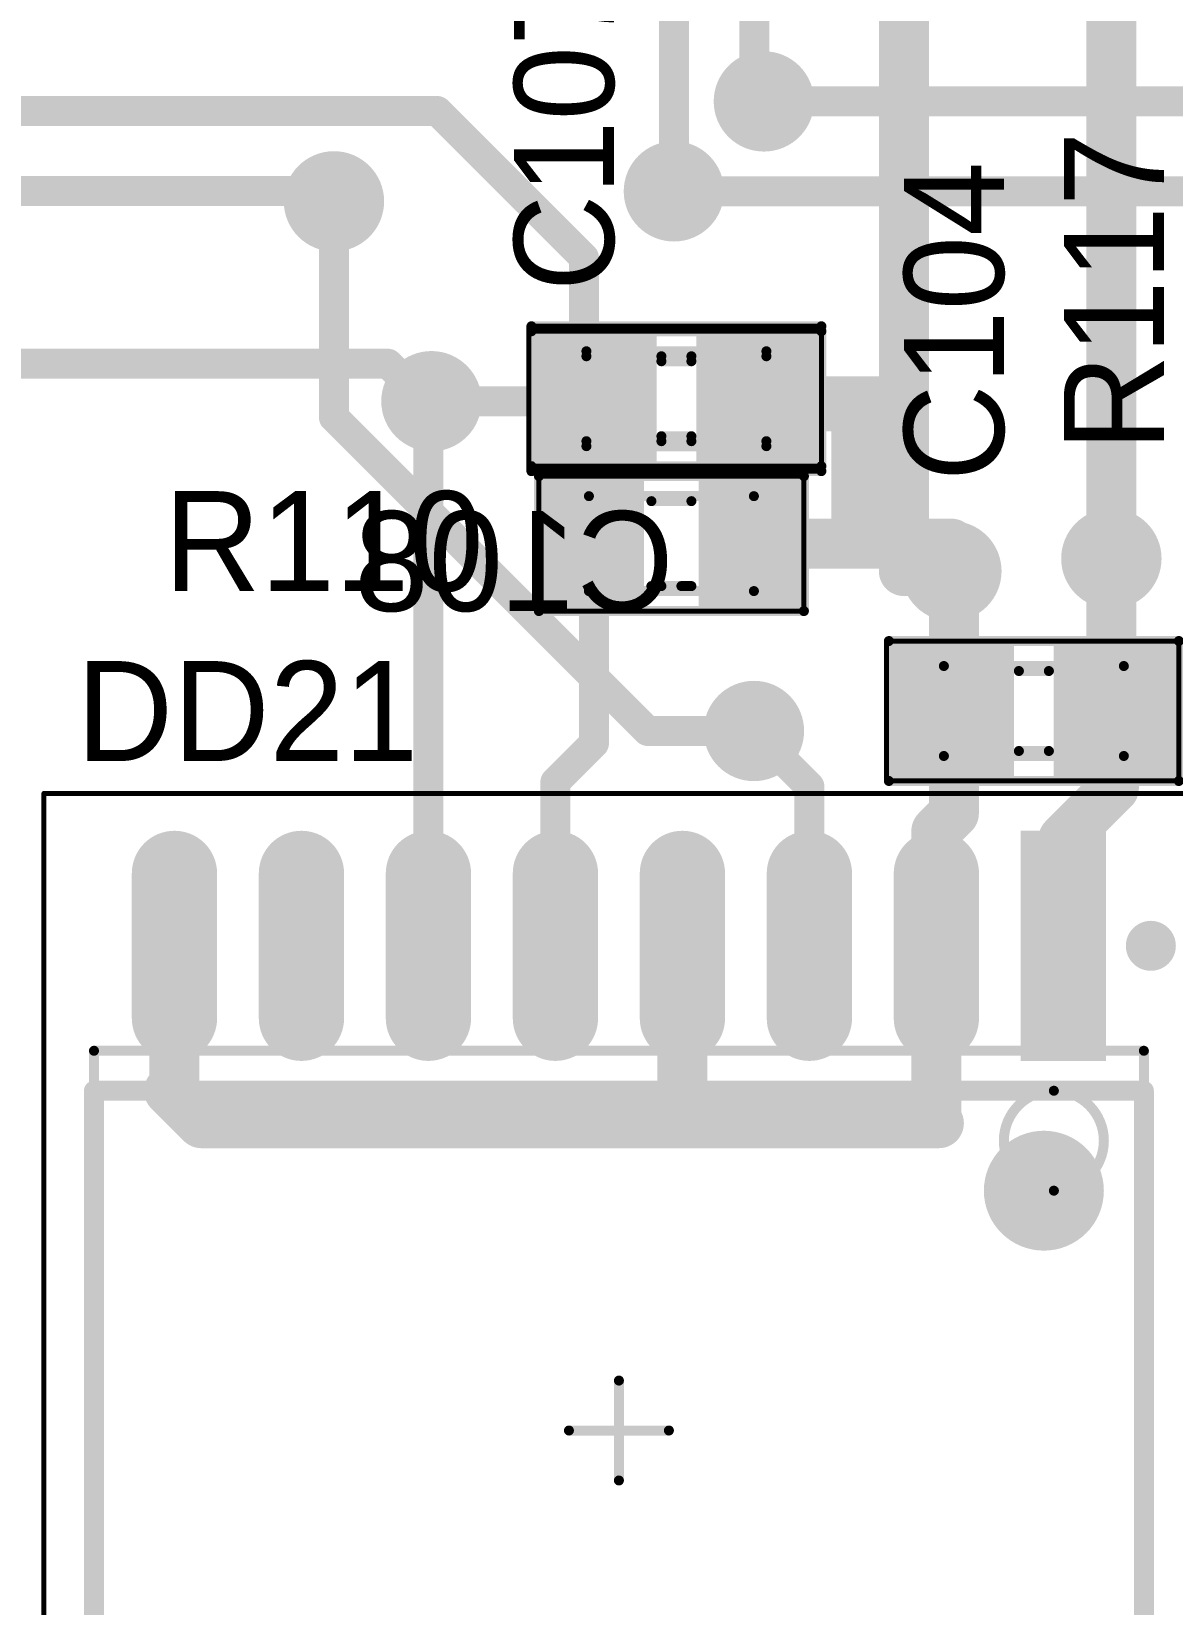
# Model space of a CAD drawing. Header units: millimetres. Extents: x 29 to 180, y 30 to 200.
# Drawn here: x 134.48 to 145.89, y 61.26 to 77 of the extents above; entities that cross this region are included whole.
import ezdxf

# ---------------------------------------------------------------- set-up
doc = ezdxf.new("R2010")
doc.units = ezdxf.units.MM
for name, color, linetype in [('BottomLayer', 5, 'Continuous'), ('BottomOverlay', 54, 'Continuous'), ('BottomPaste', 16, 'Continuous'), ('BottomSolder', 6, 'Continuous'), ('Mechanical13', 56, 'Continuous'), ('Mechanical15', 56, 'Continuous'), ('MultiLayer', 9, 'Continuous'), ('TopLayer', 1, 'Continuous'), ('TopOverlay', 2, 'Continuous'), ('TopPaste', 8, 'Continuous'), ('TopSolder', 216, 'Continuous'), ('ViaHoleLayer', 16, 'Continuous')]:
    doc.layers.add(name, color=color, linetype=linetype)

# ---------------------------------------------------------------- blocks, each defined once
blk = doc.blocks.new('SMD_R_0603_135')
at = {"layer": 'Mechanical13', "const_width": 0.1}
for points in [[(0.825, 0.475), (-0.825, 0.475)], [(-0.825, 0.475), (-0.825, -0.475)], [(0.825, 0.475), (0.825, -0.475)], [(0.825, -0.475), (-0.825, -0.475)]]:
    blk.add_lwpolyline(points, dxfattribs=at)
at = {"layer": 'Mechanical13', "const_width": 0.05}
for points in [[(-0.85, 0.475, 1), (-0.8, 0.475, 1)], [(-0.85, 0.475, 1), (-0.8, 0.475, 1)], [(0.8, 0.475, 1), (0.85, 0.475, 1)], [(0.8, 0.475, 1), (0.85, 0.475, 1)], [(-0.85, -0.475, 1), (-0.8, -0.475, 1)], [(-0.85, -0.475, 1), (-0.8, -0.475, 1)], [(0.8, -0.475, 1), (0.85, -0.475, 1)], [(0.8, -0.475, 1), (0.85, -0.475, 1)]]:
    blk.add_lwpolyline(points, format="xyb", close=True, dxfattribs=at)
at = {"layer": 'Mechanical15', "const_width": 0.05}
for points in [[(1.325, 0.675), (-1.325, 0.675)], [(-1.325, 0.675), (-1.325, -0.675)], [(1.325, 0.675), (1.325, -0.675)], [(1.325, -0.675), (-1.325, -0.675)]]:
    blk.add_lwpolyline(points, dxfattribs=at)
at = {"layer": 'Mechanical15', "const_width": 0.025}
for points in [[(-1.338, 0.675, 1), (-1.313, 0.675, 1)], [(-1.338, 0.675, 1), (-1.313, 0.675, 1)], [(1.313, 0.675, 1), (1.338, 0.675, 1)], [(1.313, 0.675, 1), (1.338, 0.675, 1)], [(-1.338, -0.675, 1), (-1.313, -0.675, 1)], [(-1.338, -0.675, 1), (-1.313, -0.675, 1)], [(1.313, -0.675, 1), (1.338, -0.675, 1)], [(1.313, -0.675, 1), (1.338, -0.675, 1)]]:
    blk.add_lwpolyline(points, format="xyb", close=True, dxfattribs=at)
at = {"layer": 'TopLayer'}
for points in [[(-0.375, -0.525), (-0.375, 0.525), (-1.175, -0.525), (-1.175, 0.525)], [(1.175, -0.525), (1.175, 0.525), (0.375, -0.525), (0.375, 0.525)]]:
    blk.add_solid(points, dxfattribs=at)
at = {"layer": 'TopOverlay', "const_width": 0.1}
for points in [[(-1.325, 0.675), (-1.325, -0.675)], [(1.325, 0.675), (-1.325, 0.675)], [(1.325, 0.675), (1.325, -0.675)], [(-0.1, 0.425), (-0.2, 0.425)], [(0.1, 0.425), (-0.1, 0.425)], [(0.2, 0.425), (0.1, 0.425)], [(0.2, -0.425), (-0.2, -0.425)], [(1.325, -0.675), (-1.325, -0.675)]]:
    blk.add_lwpolyline(points, dxfattribs=at)
at = {"layer": 'TopOverlay', "const_width": 0.05}
for points in [[(-1.35, 0.675, 1), (-1.3, 0.675, 1)], [(-1.35, 0.675, 1), (-1.3, 0.675, 1)], [(1.3, 0.675, 1), (1.35, 0.675, 1)], [(1.3, 0.675, 1), (1.35, 0.675, 1)], [(-0.225, 0.425, 1), (-0.175, 0.425, 1)], [(-0.125, 0.425, 1), (-0.075, 0.425, 1)], [(-0.125, 0.425, 1), (-0.075, 0.425, 1)], [(0.075, 0.425, 1), (0.125, 0.425, 1)], [(0.075, 0.425, 1), (0.125, 0.425, 1)], [(0.175, 0.425, 1), (0.225, 0.425, 1)], [(-0.225, -0.425, 1), (-0.175, -0.425, 1)], [(0.175, -0.425, 1), (0.225, -0.425, 1)], [(-1.35, -0.675, 1), (-1.3, -0.675, 1)], [(-1.35, -0.675, 1), (-1.3, -0.675, 1)], [(1.3, -0.675, 1), (1.35, -0.675, 1)], [(1.3, -0.675, 1), (1.35, -0.675, 1)]]:
    blk.add_lwpolyline(points, format="xyb", close=True, dxfattribs=at)
at = {"layer": 'TopPaste'}
for points in [[(-0.375, -0.525), (-0.375, 0.525), (-1.175, -0.525), (-1.175, 0.525)], [(1.175, -0.525), (1.175, 0.525), (0.375, -0.525), (0.375, 0.525)]]:
    blk.add_solid(points, dxfattribs=at)
at = {"layer": 'TopSolder'}
for points in [[(-0.273, -0.627), (-0.273, 0.627), (-1.277, -0.627), (-1.277, 0.627)], [(1.277, -0.627), (1.277, 0.627), (0.273, -0.627), (0.273, 0.627)]]:
    blk.add_solid(points, dxfattribs=at)
blk = doc.blocks.new('SMD_C_0603_137')
at = {"layer": 'Mechanical13', "const_width": 0.1}
for points in [[(-0.9, 0.45), (0.9, 0.45)], [(-0.9, -0.45), (-0.9, 0.45)], [(0.9, -0.45), (0.9, 0.45)], [(-0.9, -0.45), (0.9, -0.45)]]:
    blk.add_lwpolyline(points, dxfattribs=at)
at = {"layer": 'Mechanical13', "const_width": 0.05}
for points in [[(-0.925, 0.45, 1), (-0.875, 0.45, 1)], [(-0.925, 0.45, 1), (-0.875, 0.45, 1)], [(0.875, 0.45, 1), (0.925, 0.45, 1)], [(0.875, 0.45, 1), (0.925, 0.45, 1)], [(-0.925, -0.45, 1), (-0.875, -0.45, 1)], [(-0.925, -0.45, 1), (-0.875, -0.45, 1)], [(0.875, -0.45, 1), (0.925, -0.45, 1)], [(0.875, -0.45, 1), (0.925, -0.45, 1)]]:
    blk.add_lwpolyline(points, format="xyb", close=True, dxfattribs=at)
at = {"layer": 'Mechanical15', "const_width": 0.05}
for points in [[(-1.475, 0.7), (1.45, 0.7)], [(-1.475, -0.7), (-1.475, 0.7)], [(1.45, -0.7), (1.45, 0.7)], [(-1.475, -0.7), (1.45, -0.7)]]:
    blk.add_lwpolyline(points, dxfattribs=at)
at = {"layer": 'Mechanical15', "const_width": 0.025}
for points in [[(-1.488, 0.7, 1), (-1.463, 0.7, 1)], [(-1.488, 0.7, 1), (-1.463, 0.7, 1)], [(1.438, 0.7, 1), (1.462, 0.7, 1)], [(1.438, 0.7, 1), (1.462, 0.7, 1)], [(-1.488, -0.7, 1), (-1.463, -0.7, 1)], [(-1.488, -0.7, 1), (-1.463, -0.7, 1)], [(1.438, -0.7, 1), (1.462, -0.7, 1)], [(1.438, -0.7, 1), (1.462, -0.7, 1)]]:
    blk.add_lwpolyline(points, format="xyb", close=True, dxfattribs=at)
at = {"layer": 'TopLayer'}
for points in [[(-0.3, -0.55), (-0.3, 0.55), (-1.3, -0.55), (-1.3, 0.55)], [(1.3, -0.55), (1.3, 0.55), (0.3, -0.55), (0.3, 0.55)]]:
    blk.add_solid(points, dxfattribs=at)
at = {"layer": 'TopOverlay', "const_width": 0.1}
for points in [[(-1.45, 0.7), (1.45, 0.7)], [(-1.45, -0.7), (-1.45, 0.7)], [(1.45, -0.7), (1.45, 0.7)], [(-0.15, 0.4), (0.15, 0.4)], [(-0.15, -0.4), (0.15, -0.4)], [(-1.45, -0.7), (1.45, -0.7)]]:
    blk.add_lwpolyline(points, dxfattribs=at)
at = {"layer": 'TopOverlay', "const_width": 0.05}
for points in [[(-1.475, 0.7, 1), (-1.425, 0.7, 1)], [(-1.475, 0.7, 1), (-1.425, 0.7, 1)], [(1.425, 0.7, 1), (1.475, 0.7, 1)], [(1.425, 0.7, 1), (1.475, 0.7, 1)], [(-0.175, 0.4, 1), (-0.125, 0.4, 1)], [(0.125, 0.4, 1), (0.175, 0.4, 1)], [(-0.175, -0.4, 1), (-0.125, -0.4, 1)], [(0.125, -0.4, 1), (0.175, -0.4, 1)], [(-1.475, -0.7, 1), (-1.425, -0.7, 1)], [(-1.475, -0.7, 1), (-1.425, -0.7, 1)], [(1.425, -0.7, 1), (1.475, -0.7, 1)], [(1.425, -0.7, 1), (1.475, -0.7, 1)]]:
    blk.add_lwpolyline(points, format="xyb", close=True, dxfattribs=at)
at = {"layer": 'TopPaste'}
for points in [[(-0.3, -0.55), (-0.3, 0.55), (-1.3, -0.55), (-1.3, 0.55)], [(1.3, -0.55), (1.3, 0.55), (0.3, -0.55), (0.3, 0.55)]]:
    blk.add_solid(points, dxfattribs=at)
at = {"layer": 'TopSolder'}
for points in [[(-0.198, -0.652), (-0.198, 0.652), (-1.402, -0.652), (-1.402, 0.652)], [(1.402, -0.652), (1.402, 0.652), (0.198, -0.652), (0.198, 0.652)]]:
    blk.add_solid(points, dxfattribs=at)
blk = doc.blocks.new('SOIC127P1030X265_16M_145')
at = {"layer": 'Mechanical13', "const_width": 0.1}
for points in [[(3.8, 5.25), (-3.8, 5.25)], [(-3.8, -5.25), (-3.8, 5.25)], [(3.8, -5.25), (3.8, 5.25)], [(3.8, -5.25), (-3.8, -5.25)]]:
    blk.add_lwpolyline(points, dxfattribs=at)
at = {"layer": 'Mechanical13'}
for points, const_width in [([(-3.825, 5.25, 1), (-3.775, 5.25, 1)], 0.05), ([(-3.825, 5.25, 1), (-3.775, 5.25, 1)], 0.05), ([(3.775, 5.25, 1), (3.825, 5.25, 1)], 0.05), ([(3.775, 5.25, 1), (3.825, 5.25, 1)], 0.05), ([(-2.4, 4.35, 1), (-3.4, 4.35, 1)], 0.1), ([(-3.425, 4.35, 1), (-3.375, 4.35, 1)], 0.05), ([(-2.425, 4.35, 1), (-2.375, 4.35, 1)], 0.05), ([(-3.825, -5.25, 1), (-3.775, -5.25, 1)], 0.05), ([(-3.825, -5.25, 1), (-3.775, -5.25, 1)], 0.05), ([(3.775, -5.25, 1), (3.825, -5.25, 1)], 0.05), ([(3.775, -5.25, 1), (3.825, -5.25, 1)], 0.05)]:
    blk.add_lwpolyline(points, format="xyb", close=True, dxfattribs=dict(at, const_width=const_width))
at = {"layer": 'Mechanical15'}
for points, const_width in [([(6.375, 5.75), (-6.375, 5.75)], 0.05), ([(-6.375, -5.75), (-6.375, 5.75)], 0.05), ([(6.375, -5.75), (6.375, 5.75)], 0.05), ([(0, -0.5), (0, 0.5)], 0.1), ([(0.5, 0), (-0.5, 0)], 0.1), ([(6.375, -5.75), (-6.375, -5.75)], 0.05)]:
    blk.add_lwpolyline(points, dxfattribs=dict(at, const_width=const_width))
for points, const_width in [([(-6.388, 5.75, 1), (-6.363, 5.75, 1)], 0.025), ([(-6.388, 5.75, 1), (-6.363, 5.75, 1)], 0.025), ([(6.362, 5.75, 1), (6.387, 5.75, 1)], 0.025), ([(6.362, 5.75, 1), (6.387, 5.75, 1)], 0.025), ([(-0.025, 0.5, 1), (0.025, 0.5, 1)], 0.05), ([(-0.525, 0, 1), (-0.475, 0, 1)], 0.05), ([(0.475, 0, 1), (0.525, 0, 1)], 0.05), ([(-0.025, -0.5, 1), (0.025, -0.5, 1)], 0.05), ([(-6.388, -5.75, 1), (-6.363, -5.75, 1)], 0.025), ([(-6.388, -5.75, 1), (-6.363, -5.75, 1)], 0.025), ([(6.362, -5.75, 1), (6.387, -5.75, 1)], 0.025), ([(6.362, -5.75, 1), (6.387, -5.75, 1)], 0.025)]:
    blk.add_lwpolyline(points, format="xyb", close=True, dxfattribs=dict(at, const_width=const_width))
at = {"layer": 'TopLayer', "const_width": 0.65}
for points in [[(4.125, 4.445), (5.575, 4.445)], [(-5.575, 3.175), (-4.125, 3.175)], [(4.125, 3.175), (5.575, 3.175)], [(-5.575, 1.905), (-4.125, 1.905)], [(4.125, 1.905), (5.575, 1.905)], [(-5.575, 0.635), (-4.125, 0.635)], [(4.125, 0.635), (5.575, 0.635)], [(-5.575, -0.635), (-4.125, -0.635)], [(4.125, -0.635), (5.575, -0.635)], [(-5.575, -1.905), (-4.125, -1.905)], [(4.125, -1.905), (5.575, -1.905)], [(-5.575, -3.175), (-4.125, -3.175)], [(4.125, -3.175), (5.575, -3.175)], [(-5.575, -4.445), (-4.125, -4.445)], [(4.125, -4.445), (5.575, -4.445)]]:
    blk.add_lwpolyline(points, dxfattribs=at)
at = {"layer": 'TopLayer', "const_width": 0.325}
for points in [[(3.963, 4.445, 1), (4.287, 4.445, 1)], [(5.413, 4.445, 1), (5.737, 4.445, 1)], [(-5.737, 3.175, 1), (-5.413, 3.175, 1)], [(-4.287, 3.175, 1), (-3.963, 3.175, 1)], [(3.963, 3.175, 1), (4.287, 3.175, 1)], [(5.413, 3.175, 1), (5.737, 3.175, 1)], [(-5.737, 1.905, 1), (-5.413, 1.905, 1)], [(-4.287, 1.905, 1), (-3.963, 1.905, 1)], [(3.963, 1.905, 1), (4.287, 1.905, 1)], [(5.413, 1.905, 1), (5.737, 1.905, 1)], [(-5.737, 0.635, 1), (-5.413, 0.635, 1)], [(-4.287, 0.635, 1), (-3.963, 0.635, 1)], [(3.963, 0.635, 1), (4.287, 0.635, 1)], [(5.413, 0.635, 1), (5.737, 0.635, 1)], [(-5.737, -0.635, 1), (-5.413, -0.635, 1)], [(-4.287, -0.635, 1), (-3.963, -0.635, 1)], [(3.963, -0.635, 1), (4.287, -0.635, 1)], [(5.413, -0.635, 1), (5.737, -0.635, 1)], [(-5.737, -1.905, 1), (-5.413, -1.905, 1)], [(-4.287, -1.905, 1), (-3.963, -1.905, 1)], [(3.963, -1.905, 1), (4.287, -1.905, 1)], [(5.413, -1.905, 1), (5.737, -1.905, 1)], [(-5.737, -3.175, 1), (-5.413, -3.175, 1)], [(-4.287, -3.175, 1), (-3.963, -3.175, 1)], [(3.963, -3.175, 1), (4.287, -3.175, 1)], [(5.413, -3.175, 1), (5.737, -3.175, 1)], [(-5.737, -4.445, 1), (-5.413, -4.445, 1)], [(-4.287, -4.445, 1), (-3.963, -4.445, 1)], [(3.963, -4.445, 1), (4.287, -4.445, 1)], [(5.413, -4.445, 1), (5.737, -4.445, 1)]]:
    blk.add_lwpolyline(points, format="xyb", close=True, dxfattribs=at)
at = {"layer": 'TopLayer'}
blk.add_solid([(-3.8, 4.12), (-3.8, 4.77), (-5.9, 4.12), (-5.9, 4.77)], dxfattribs=at)
at = {"layer": 'TopOverlay'}
for points, const_width in [([(-4.725, 5.32, 1), (-4.975, 5.32, 1)], 0.25), ([(-5.038, 5.32, 1), (-4.913, 5.32, 1)], 0.125), ([(-4.787, 5.32, 1), (-4.663, 5.32, 1)], 0.125), ([(-3.45, 5.25, 1), (-3.35, 5.25, 1)], 0.1), ([(-3.45, 5.25, 1), (-3.35, 5.25, 1)], 0.1), ([(3.35, 5.25, 1), (3.45, 5.25, 1)], 0.1), ([(3.35, 5.25, 1), (3.45, 5.25, 1)], 0.1), ([(-2.1, 4.25, 1), (-2.7, 4.25, 1)], 0.6), ([(-2.85, 4.25, 1), (-2.55, 4.25, 1)], 0.3), ([(-2.25, 4.25, 1), (-1.95, 4.25, 1)], 0.3), ([(-3.45, -5.25, 1), (-3.35, -5.25, 1)], 0.1), ([(-3.45, -5.25, 1), (-3.35, -5.25, 1)], 0.1), ([(3.35, -5.25, 1), (3.45, -5.25, 1)], 0.1), ([(3.35, -5.25, 1), (3.45, -5.25, 1)], 0.1)]:
    blk.add_lwpolyline(points, format="xyb", close=True, dxfattribs=dict(at, const_width=const_width))
at = {"layer": 'TopOverlay', "const_width": 0.2}
for points in [[(3.4, 5.25), (-3.4, 5.25)], [(-3.4, -5.25), (-3.4, 5.25)], [(3.4, -5.25), (3.4, 5.25)], [(3.4, -5.25), (-3.4, -5.25)]]:
    blk.add_lwpolyline(points, dxfattribs=at)
at = {"layer": 'TopPaste', "const_width": 0.65}
for points in [[(4.125, 4.445), (5.575, 4.445)], [(-5.575, 3.175), (-4.125, 3.175)], [(4.125, 3.175), (5.575, 3.175)], [(-5.575, 1.905), (-4.125, 1.905)], [(4.125, 1.905), (5.575, 1.905)], [(-5.575, 0.635), (-4.125, 0.635)], [(4.125, 0.635), (5.575, 0.635)], [(-5.575, -0.635), (-4.125, -0.635)], [(4.125, -0.635), (5.575, -0.635)], [(-5.575, -1.905), (-4.125, -1.905)], [(4.125, -1.905), (5.575, -1.905)], [(-5.575, -3.175), (-4.125, -3.175)], [(4.125, -3.175), (5.575, -3.175)], [(-5.575, -4.445), (-4.125, -4.445)], [(4.125, -4.445), (5.575, -4.445)]]:
    blk.add_lwpolyline(points, dxfattribs=at)
at = {"layer": 'TopPaste', "const_width": 0.325}
for points in [[(3.963, 4.445, 1), (4.287, 4.445, 1)], [(5.413, 4.445, 1), (5.737, 4.445, 1)], [(-5.737, 3.175, 1), (-5.413, 3.175, 1)], [(-4.287, 3.175, 1), (-3.963, 3.175, 1)], [(3.963, 3.175, 1), (4.287, 3.175, 1)], [(5.413, 3.175, 1), (5.737, 3.175, 1)], [(-5.737, 1.905, 1), (-5.413, 1.905, 1)], [(-4.287, 1.905, 1), (-3.963, 1.905, 1)], [(3.963, 1.905, 1), (4.287, 1.905, 1)], [(5.413, 1.905, 1), (5.737, 1.905, 1)], [(-5.737, 0.635, 1), (-5.413, 0.635, 1)], [(-4.287, 0.635, 1), (-3.963, 0.635, 1)], [(3.963, 0.635, 1), (4.287, 0.635, 1)], [(5.413, 0.635, 1), (5.737, 0.635, 1)], [(-5.737, -0.635, 1), (-5.413, -0.635, 1)], [(-4.287, -0.635, 1), (-3.963, -0.635, 1)], [(3.963, -0.635, 1), (4.287, -0.635, 1)], [(5.413, -0.635, 1), (5.737, -0.635, 1)], [(-5.737, -1.905, 1), (-5.413, -1.905, 1)], [(-4.287, -1.905, 1), (-3.963, -1.905, 1)], [(3.963, -1.905, 1), (4.287, -1.905, 1)], [(5.413, -1.905, 1), (5.737, -1.905, 1)], [(-5.737, -3.175, 1), (-5.413, -3.175, 1)], [(-4.287, -3.175, 1), (-3.963, -3.175, 1)], [(3.963, -3.175, 1), (4.287, -3.175, 1)], [(5.413, -3.175, 1), (5.737, -3.175, 1)], [(-5.737, -4.445, 1), (-5.413, -4.445, 1)], [(-4.287, -4.445, 1), (-3.963, -4.445, 1)], [(3.963, -4.445, 1), (4.287, -4.445, 1)], [(5.413, -4.445, 1), (5.737, -4.445, 1)]]:
    blk.add_lwpolyline(points, format="xyb", close=True, dxfattribs=at)
at = {"layer": 'TopPaste'}
blk.add_solid([(-3.8, 4.12), (-3.8, 4.77), (-5.9, 4.12), (-5.9, 4.77)], dxfattribs=at)
at = {"layer": 'TopSolder', "const_width": 0.853}
for points in [[(4.125, 4.445), (5.575, 4.445)], [(-5.575, 3.175), (-4.125, 3.175)], [(4.125, 3.175), (5.575, 3.175)], [(-5.575, 1.905), (-4.125, 1.905)], [(4.125, 1.905), (5.575, 1.905)], [(-5.575, 0.635), (-4.125, 0.635)], [(4.125, 0.635), (5.575, 0.635)], [(-5.575, -0.635), (-4.125, -0.635)], [(4.125, -0.635), (5.575, -0.635)], [(-5.575, -1.905), (-4.125, -1.905)], [(4.125, -1.905), (5.575, -1.905)], [(-5.575, -3.175), (-4.125, -3.175)], [(4.125, -3.175), (5.575, -3.175)], [(-5.575, -4.445), (-4.125, -4.445)], [(4.125, -4.445), (5.575, -4.445)]]:
    blk.add_lwpolyline(points, dxfattribs=at)
at = {"layer": 'TopSolder', "const_width": 0.427}
for points in [[(3.912, 4.445, 1), (4.338, 4.445, 1)], [(5.362, 4.445, 1), (5.788, 4.445, 1)], [(-5.788, 3.175, 1), (-5.362, 3.175, 1)], [(-4.338, 3.175, 1), (-3.912, 3.175, 1)], [(3.912, 3.175, 1), (4.338, 3.175, 1)], [(5.362, 3.175, 1), (5.788, 3.175, 1)], [(-5.788, 1.905, 1), (-5.362, 1.905, 1)], [(-4.338, 1.905, 1), (-3.912, 1.905, 1)], [(3.912, 1.905, 1), (4.338, 1.905, 1)], [(5.362, 1.905, 1), (5.788, 1.905, 1)], [(-5.788, 0.635, 1), (-5.362, 0.635, 1)], [(-4.338, 0.635, 1), (-3.912, 0.635, 1)], [(3.912, 0.635, 1), (4.338, 0.635, 1)], [(5.362, 0.635, 1), (5.788, 0.635, 1)], [(-5.788, -0.635, 1), (-5.362, -0.635, 1)], [(-4.338, -0.635, 1), (-3.912, -0.635, 1)], [(3.912, -0.635, 1), (4.338, -0.635, 1)], [(5.362, -0.635, 1), (5.788, -0.635, 1)], [(-5.788, -1.905, 1), (-5.362, -1.905, 1)], [(-4.338, -1.905, 1), (-3.912, -1.905, 1)], [(3.912, -1.905, 1), (4.338, -1.905, 1)], [(5.362, -1.905, 1), (5.788, -1.905, 1)], [(-5.788, -3.175, 1), (-5.362, -3.175, 1)], [(-4.338, -3.175, 1), (-3.912, -3.175, 1)], [(3.912, -3.175, 1), (4.338, -3.175, 1)], [(5.362, -3.175, 1), (5.788, -3.175, 1)], [(-5.788, -4.445, 1), (-5.362, -4.445, 1)], [(-4.338, -4.445, 1), (-3.912, -4.445, 1)], [(3.912, -4.445, 1), (4.338, -4.445, 1)], [(5.362, -4.445, 1), (5.788, -4.445, 1)]]:
    blk.add_lwpolyline(points, format="xyb", close=True, dxfattribs=at)
at = {"layer": 'TopSolder'}
blk.add_solid([(-3.698, 4.018), (-3.698, 4.872), (-6.002, 4.018), (-6.002, 4.872)], dxfattribs=at)
blk = doc.blocks.new('SMD_C_0603_B_305')
at = {"layer": 'BottomLayer'}
for points in [[(-1.3, 0.55), (-1.3, -0.55), (-0.3, 0.55), (-0.3, -0.55)], [(0.3, 0.55), (0.3, -0.55), (1.3, 0.55), (1.3, -0.55)]]:
    blk.add_solid(points, dxfattribs=at)
at = {"layer": 'BottomOverlay', "const_width": 0.1}
for points in [[(-1.45, -0.7), (-1.45, 0.7)], [(-1.45, 0.7), (1.45, 0.7)], [(1.45, -0.7), (1.45, 0.7)], [(-0.15, 0.4), (0.15, 0.4)], [(-0.15, -0.4), (0.15, -0.4)], [(-1.45, -0.7), (1.45, -0.7)]]:
    blk.add_lwpolyline(points, dxfattribs=at)
at = {"layer": 'BottomOverlay', "const_width": 0.05}
for points in [[(-1.475, 0.7, 1), (-1.425, 0.7, 1)], [(-1.475, 0.7, 1), (-1.425, 0.7, 1)], [(1.425, 0.7, 1), (1.475, 0.7, 1)], [(1.425, 0.7, 1), (1.475, 0.7, 1)], [(-0.175, 0.4, 1), (-0.125, 0.4, 1)], [(0.125, 0.4, 1), (0.175, 0.4, 1)], [(-0.175, -0.4, 1), (-0.125, -0.4, 1)], [(0.125, -0.4, 1), (0.175, -0.4, 1)], [(-1.475, -0.7, 1), (-1.425, -0.7, 1)], [(-1.475, -0.7, 1), (-1.425, -0.7, 1)], [(1.425, -0.7, 1), (1.475, -0.7, 1)], [(1.425, -0.7, 1), (1.475, -0.7, 1)]]:
    blk.add_lwpolyline(points, format="xyb", close=True, dxfattribs=at)
at = {"layer": 'BottomPaste'}
for points in [[(-1.3, 0.55), (-1.3, -0.55), (-0.3, 0.55), (-0.3, -0.55)], [(0.3, 0.55), (0.3, -0.55), (1.3, 0.55), (1.3, -0.55)]]:
    blk.add_solid(points, dxfattribs=at)
at = {"layer": 'BottomSolder'}
for points in [[(-1.402, 0.652), (-1.402, -0.652), (-0.198, 0.652), (-0.198, -0.652)], [(0.198, 0.652), (0.198, -0.652), (1.402, 0.652), (1.402, -0.652)]]:
    blk.add_solid(points, dxfattribs=at)
at = {"layer": 'Mechanical13', "const_width": 0.1}
for points in [[(-0.9, -0.45), (-0.9, 0.45)], [(-0.9, 0.45), (0.9, 0.45)], [(0.9, -0.45), (0.9, 0.45)], [(-0.9, -0.45), (0.9, -0.45)]]:
    blk.add_lwpolyline(points, dxfattribs=at)
at = {"layer": 'Mechanical13', "const_width": 0.05}
for points in [[(-0.925, 0.45, 1), (-0.875, 0.45, 1)], [(-0.925, 0.45, 1), (-0.875, 0.45, 1)], [(0.875, 0.45, 1), (0.925, 0.45, 1)], [(0.875, 0.45, 1), (0.925, 0.45, 1)], [(-0.925, -0.45, 1), (-0.875, -0.45, 1)], [(-0.925, -0.45, 1), (-0.875, -0.45, 1)], [(0.875, -0.45, 1), (0.925, -0.45, 1)], [(0.875, -0.45, 1), (0.925, -0.45, 1)]]:
    blk.add_lwpolyline(points, format="xyb", close=True, dxfattribs=at)
at = {"layer": 'Mechanical15', "const_width": 0.05}
for points in [[(-1.475, -0.7), (-1.475, 0.7)], [(-1.475, 0.7), (1.45, 0.7)], [(1.45, -0.7), (1.45, 0.7)], [(-1.475, -0.7), (1.45, -0.7)]]:
    blk.add_lwpolyline(points, dxfattribs=at)
at = {"layer": 'Mechanical15', "const_width": 0.025}
for points in [[(-1.488, 0.7, 1), (-1.463, 0.7, 1)], [(-1.488, 0.7, 1), (-1.463, 0.7, 1)], [(1.438, 0.7, 1), (1.462, 0.7, 1)], [(1.438, 0.7, 1), (1.462, 0.7, 1)], [(-1.488, -0.7, 1), (-1.463, -0.7, 1)], [(-1.488, -0.7, 1), (-1.463, -0.7, 1)], [(1.438, -0.7, 1), (1.462, -0.7, 1)], [(1.438, -0.7, 1), (1.462, -0.7, 1)]]:
    blk.add_lwpolyline(points, format="xyb", close=True, dxfattribs=at)
blk = doc.blocks.new('SMD_C_0603_307')
at = {"layer": 'Mechanical13', "const_width": 0.1}
for points in [[(-0.9, -0.45), (-0.9, 0.45)], [(-0.9, 0.45), (0.9, 0.45)], [(0.9, -0.45), (0.9, 0.45)], [(-0.9, -0.45), (0.9, -0.45)]]:
    blk.add_lwpolyline(points, dxfattribs=at)
at = {"layer": 'Mechanical13', "const_width": 0.05}
for points in [[(-0.925, 0.45, 1), (-0.875, 0.45, 1)], [(-0.925, 0.45, 1), (-0.875, 0.45, 1)], [(0.875, 0.45, 1), (0.925, 0.45, 1)], [(0.875, 0.45, 1), (0.925, 0.45, 1)], [(-0.925, -0.45, 1), (-0.875, -0.45, 1)], [(-0.925, -0.45, 1), (-0.875, -0.45, 1)], [(0.875, -0.45, 1), (0.925, -0.45, 1)], [(0.875, -0.45, 1), (0.925, -0.45, 1)]]:
    blk.add_lwpolyline(points, format="xyb", close=True, dxfattribs=at)
at = {"layer": 'Mechanical15', "const_width": 0.05}
for points in [[(-1.475, -0.7), (-1.475, 0.7)], [(-1.475, 0.7), (1.45, 0.7)], [(1.45, -0.7), (1.45, 0.7)], [(-1.475, -0.7), (1.45, -0.7)]]:
    blk.add_lwpolyline(points, dxfattribs=at)
at = {"layer": 'Mechanical15', "const_width": 0.025}
for points in [[(-1.488, 0.7, 1), (-1.463, 0.7, 1)], [(-1.488, 0.7, 1), (-1.463, 0.7, 1)], [(1.438, 0.7, 1), (1.462, 0.7, 1)], [(1.438, 0.7, 1), (1.462, 0.7, 1)], [(-1.488, -0.7, 1), (-1.463, -0.7, 1)], [(-1.488, -0.7, 1), (-1.463, -0.7, 1)], [(1.438, -0.7, 1), (1.462, -0.7, 1)], [(1.438, -0.7, 1), (1.462, -0.7, 1)]]:
    blk.add_lwpolyline(points, format="xyb", close=True, dxfattribs=at)
at = {"layer": 'TopLayer'}
for points in [[(-0.3, -0.55), (-0.3, 0.55), (-1.3, -0.55), (-1.3, 0.55)], [(1.3, -0.55), (1.3, 0.55), (0.3, -0.55), (0.3, 0.55)]]:
    blk.add_solid(points, dxfattribs=at)
at = {"layer": 'TopOverlay', "const_width": 0.1}
for points in [[(-1.45, -0.7), (-1.45, 0.7)], [(-1.45, 0.7), (1.45, 0.7)], [(1.45, -0.7), (1.45, 0.7)], [(-0.15, 0.4), (0.15, 0.4)], [(-0.15, -0.4), (0.15, -0.4)], [(-1.45, -0.7), (1.45, -0.7)]]:
    blk.add_lwpolyline(points, dxfattribs=at)
at = {"layer": 'TopOverlay', "const_width": 0.05}
for points in [[(-1.475, 0.7, 1), (-1.425, 0.7, 1)], [(-1.475, 0.7, 1), (-1.425, 0.7, 1)], [(1.425, 0.7, 1), (1.475, 0.7, 1)], [(1.425, 0.7, 1), (1.475, 0.7, 1)], [(-0.175, 0.4, 1), (-0.125, 0.4, 1)], [(0.125, 0.4, 1), (0.175, 0.4, 1)], [(-0.175, -0.4, 1), (-0.125, -0.4, 1)], [(0.125, -0.4, 1), (0.175, -0.4, 1)], [(-1.475, -0.7, 1), (-1.425, -0.7, 1)], [(-1.475, -0.7, 1), (-1.425, -0.7, 1)], [(1.425, -0.7, 1), (1.475, -0.7, 1)], [(1.425, -0.7, 1), (1.475, -0.7, 1)]]:
    blk.add_lwpolyline(points, format="xyb", close=True, dxfattribs=at)
at = {"layer": 'TopPaste'}
for points in [[(-0.3, -0.55), (-0.3, 0.55), (-1.3, -0.55), (-1.3, 0.55)], [(1.3, -0.55), (1.3, 0.55), (0.3, -0.55), (0.3, 0.55)]]:
    blk.add_solid(points, dxfattribs=at)
at = {"layer": 'TopSolder'}
for points in [[(-0.198, -0.652), (-0.198, 0.652), (-1.402, -0.652), (-1.402, 0.652)], [(1.402, -0.652), (1.402, 0.652), (0.198, -0.652), (0.198, 0.652)]]:
    blk.add_solid(points, dxfattribs=at)

msp = doc.modelspace()

# ---------------------------------------------------------------- linework, layer by layer
at = {"layer": 'BottomLayer'}
for points, const_width in [([(141.704, 76.396), (141.704, 162.496)], 0.3), ([(140.9, 75.4), (140.9, 155.2)], 0.3), ([(145.275, 71.725), (145.275, 81.875)], 0.5), ([(143.2, 73.3), (143.2, 80.5)], 0.5), ([(141.704, 76.396), (141.8, 76.3)], 0.3), ([(137.4, 75.3), (137.5, 75.3)], 0.3), ([(137.5, 73.138), (137.5, 75.3)], 0.3), ([(141.725, 73.3), (143.2, 73.3)], 0.5), ([(143.2, 71.6), (143.2, 73.3)], 0.5), ([(143.2, 73.3), (143.2, 73.3)], 0.5), ([(138.475, 73.3), (140.125, 73.3)], 0.3), ([(137.5, 73.138), (140.638, 70)], 0.3), ([(143.2, 71.6), (143.675, 71.6)], 0.5), ([(140.638, 70), (141.7, 70)], 0.3)]:
    msp.add_lwpolyline(points, dxfattribs=dict(at, const_width=const_width))
for points, const_width in [([(141.6, 76.3, 1), (142, 76.3, 1)], 0.4), ([(141.629, 76.396, 1), (141.779, 76.396, 1)], 0.15), ([(141.629, 76.396, 1), (141.779, 76.396, 1)], 0.15), ([(141.725, 76.3, 1), (141.875, 76.3, 1)], 0.15), ([(140.7, 75.4, 1), (141.1, 75.4, 1)], 0.4), ([(137.3, 75.3, 1), (137.7, 75.3, 1)], 0.4), ([(137.325, 75.3, 1), (137.475, 75.3, 1)], 0.15), ([(137.425, 75.3, 1), (137.575, 75.3, 1)], 0.15), ([(137.425, 75.3, 1), (137.575, 75.3, 1)], 0.15), ([(140.825, 75.4, 1), (140.975, 75.4, 1)], 0.15), ([(138.275, 73.3, 1), (138.675, 73.3, 1)], 0.4), ([(141.6, 73.3, 1), (141.85, 73.3, 1)], 0.25), ([(143.075, 73.3, 1), (143.325, 73.3, 1)], 0.25), ([(143.075, 73.3, 1), (143.325, 73.3, 1)], 0.25), ([(143.075, 73.3, 1), (143.325, 73.3, 1)], 0.25), ([(143.075, 73.3, 1), (143.325, 73.3, 1)], 0.25), ([(143.075, 73.3, 1), (143.325, 73.3, 1)], 0.25), ([(138.4, 73.3, 1), (138.55, 73.3, 1)], 0.15), ([(140.05, 73.3, 1), (140.2, 73.3, 1)], 0.15), ([(137.425, 73.138, 1), (137.575, 73.138, 1)], 0.15), ([(137.425, 73.138, 1), (137.575, 73.138, 1)], 0.15), ([(145.075, 71.725, 1), (145.475, 71.725, 1)], 0.4), ([(143.475, 71.6, 1), (143.875, 71.6, 1)], 0.4), ([(145.15, 71.725, 1), (145.4, 71.725, 1)], 0.25), ([(143.075, 71.6, 1), (143.325, 71.6, 1)], 0.25), ([(143.075, 71.6, 1), (143.325, 71.6, 1)], 0.25), ([(143.55, 71.6, 1), (143.8, 71.6, 1)], 0.25), ([(141.5, 70, 1), (141.9, 70, 1)], 0.4), ([(140.563, 70, 1), (140.713, 70, 1)], 0.15), ([(140.563, 70, 1), (140.713, 70, 1)], 0.15), ([(141.625, 70, 1), (141.775, 70, 1)], 0.15)]:
    msp.add_lwpolyline(points, format="xyb", close=True, dxfattribs=dict(at, const_width=const_width))
at = {"layer": 'BottomSolder', "const_width": 0.502}
for points in [[(141.549, 76.3, 1), (142.051, 76.3, 1)], [(140.649, 75.4, 1), (141.151, 75.4, 1)], [(137.249, 75.3, 1), (137.751, 75.3, 1)], [(138.224, 73.3, 1), (138.726, 73.3, 1)], [(143.424, 71.6, 1), (143.926, 71.6, 1)], [(145.024, 71.725, 1), (145.526, 71.725, 1)], [(141.449, 70, 1), (141.951, 70, 1)]]:
    msp.add_lwpolyline(points, format="xyb", close=True, dxfattribs=at)
at = {"layer": 'MultiLayer', "const_width": 0.4}
for points in [[(141.6, 76.3, 1), (142, 76.3, 1)], [(140.7, 75.4, 1), (141.1, 75.4, 1)], [(137.3, 75.3, 1), (137.7, 75.3, 1)], [(138.275, 73.3, 1), (138.675, 73.3, 1)], [(145.075, 71.725, 1), (145.475, 71.725, 1)], [(143.475, 71.6, 1), (143.875, 71.6, 1)], [(141.5, 70, 1), (141.9, 70, 1)]]:
    msp.add_lwpolyline(points, format="xyb", close=True, dxfattribs=at)
at = {"layer": 'TopLayer'}
for points, const_width in [([(141.6, 76.3, 1), (142, 76.3, 1)], 0.4), ([(138.458, 76.204, 1), (138.608, 76.204, 1)], 0.15), ([(138.458, 76.204, 1), (138.608, 76.204, 1)], 0.15), ([(141.725, 76.3, 1), (141.875, 76.3, 1)], 0.15), ([(144.825, 76.3, 1), (144.975, 76.3, 1)], 0.15), ([(144.825, 76.3, 1), (144.975, 76.3, 1)], 0.15), ([(144.825, 76.3, 1), (144.975, 76.3, 1)], 0.15), ([(144.825, 76.3, 1), (144.975, 76.3, 1)], 0.15), ([(140.7, 75.4, 1), (141.1, 75.4, 1)], 0.4), ([(137.3, 75.3, 1), (137.7, 75.3, 1)], 0.4), ([(137.321, 75.404, 1), (137.471, 75.404, 1)], 0.15), ([(137.321, 75.404, 1), (137.471, 75.404, 1)], 0.15), ([(137.425, 75.3, 1), (137.575, 75.3, 1)], 0.15), ([(140.825, 75.4, 1), (140.975, 75.4, 1)], 0.15), ([(139.925, 74.737, 1), (140.075, 74.737, 1)], 0.15), ([(139.925, 74.737, 1), (140.075, 74.737, 1)], 0.15), ([(137.965, 73.675, 1), (138.115, 73.675, 1)], 0.15), ([(137.965, 73.675, 1), (138.115, 73.675, 1)], 0.15), ([(138.275, 73.3, 1), (138.675, 73.3, 1)], 0.4), ([(139.925, 73.425, 1), (140.075, 73.425, 1)], 0.15), ([(139.925, 73.425, 1), (140.075, 73.425, 1)], 0.15), ([(141.6, 73.35, 1), (141.85, 73.35, 1)], 0.25), ([(138.37, 73.27, 1), (138.52, 73.27, 1)], 0.15), ([(138.37, 73.27, 1), (138.52, 73.27, 1)], 0.15), ([(138.37, 73.27, 1), (138.52, 73.27, 1)], 0.15), ([(138.4, 73.3, 1), (138.55, 73.3, 1)], 0.15), ([(140.025, 73.325, 1), (140.175, 73.325, 1)], 0.15), ([(140.025, 73.325, 1), (140.175, 73.325, 1)], 0.15), ([(140.025, 73.325, 1), (140.175, 73.325, 1)], 0.15), ([(140.05, 73.35, 1), (140.2, 73.35, 1)], 0.15), ([(141.7, 73.25, 1), (141.95, 73.25, 1)], 0.25), ([(141.7, 73.25, 1), (141.95, 73.25, 1)], 0.25), ([(142.55, 73.25, 1), (142.8, 73.25, 1)], 0.25), ([(142.55, 73.25, 1), (142.8, 73.25, 1)], 0.25), ([(142.6, 73.2, 1), (142.85, 73.2, 1)], 0.25), ([(142.6, 73.2, 1), (142.85, 73.2, 1)], 0.25), ([(141.525, 71.875, 1), (141.775, 71.875, 1)], 0.25), ([(142.6, 71.875, 1), (142.85, 71.875, 1)], 0.25), ([(142.6, 71.875, 1), (142.85, 71.875, 1)], 0.25), ([(142.6, 71.875, 1), (142.85, 71.875, 1)], 0.25), ([(143.55, 71.875, 1), (143.8, 71.875, 1)], 0.25), ([(143.55, 71.875, 1), (143.8, 71.875, 1)], 0.25), ([(145.075, 71.725, 1), (145.475, 71.725, 1)], 0.4), ([(140.025, 71.875, 1), (140.175, 71.875, 1)], 0.15), ([(140.025, 71.875, 1), (140.175, 71.875, 1)], 0.15), ([(143.475, 71.6, 1), (143.875, 71.6, 1)], 0.4), ([(145.15, 71.725, 1), (145.4, 71.725, 1)], 0.25), ([(143.55, 71.6, 1), (143.8, 71.6, 1)], 0.25), ([(143.55, 71.6, 1), (143.8, 71.6, 1)], 0.25), ([(143.575, 71.575, 1), (143.825, 71.575, 1)], 0.25), ([(143.575, 71.575, 1), (143.825, 71.575, 1)], 0.25), ([(141.5, 70, 1), (141.9, 70, 1)], 0.4), ([(143.575, 70.2, 1), (143.825, 70.2, 1)], 0.25), ([(143.575, 70.2, 1), (143.825, 70.2, 1)], 0.25), ([(143.575, 70.2, 1), (143.825, 70.2, 1)], 0.25), ([(143.575, 70.2, 1), (143.825, 70.2, 1)], 0.25), ([(145.15, 70.225, 1), (145.4, 70.225, 1)], 0.25), ([(145.15, 70.225, 1), (145.4, 70.225, 1)], 0.25), ([(145.175, 70.2, 1), (145.425, 70.2, 1)], 0.25), ([(145.175, 70.2, 1), (145.425, 70.2, 1)], 0.25), ([(141.625, 70, 1), (141.775, 70, 1)], 0.15), ([(140.025, 69.875, 1), (140.175, 69.875, 1)], 0.15), ([(140.025, 69.875, 1), (140.175, 69.875, 1)], 0.15), ([(139.64, 69.49, 1), (139.79, 69.49, 1)], 0.15), ([(139.64, 69.49, 1), (139.79, 69.49, 1)], 0.15), ([(142.18, 69.445, 1), (142.33, 69.445, 1)], 0.15), ([(142.18, 69.445, 1), (142.33, 69.445, 1)], 0.15), ([(145.175, 69.425, 1), (145.425, 69.425, 1)], 0.25), ([(145.175, 69.425, 1), (145.425, 69.425, 1)], 0.25), ([(143.575, 69.175, 1), (143.825, 69.175, 1)], 0.25), ([(143.575, 69.175, 1), (143.825, 69.175, 1)], 0.25), ([(143.4, 69, 1), (143.65, 69, 1)], 0.25), ([(143.4, 69, 1), (143.65, 69, 1)], 0.25), ([(144.67, 68.92, 1), (144.92, 68.92, 1)], 0.25), ([(144.67, 68.92, 1), (144.92, 68.92, 1)], 0.25), ([(135.78, 67.85, 1), (136.03, 67.85, 1)], 0.25), ([(140.86, 67.85, 1), (141.11, 67.85, 1)], 0.25), ([(143.4, 67.85, 1), (143.65, 67.85, 1)], 0.25), ([(143.4, 67.85, 1), (143.65, 67.85, 1)], 0.25), ([(144.67, 67.85, 1), (144.92, 67.85, 1)], 0.25), ([(138.37, 67.85, 1), (138.52, 67.85, 1)], 0.15), ([(139.64, 67.85, 1), (139.79, 67.85, 1)], 0.15), ([(142.18, 67.85, 1), (142.33, 67.85, 1)], 0.15), ([(135.725, 66.4, 1), (135.975, 66.4, 1)], 0.25), ([(135.725, 66.4, 1), (135.975, 66.4, 1)], 0.25), ([(135.78, 66.455, 1), (136.03, 66.455, 1)], 0.25), ([(135.78, 66.455, 1), (136.03, 66.455, 1)], 0.25), ([(136.05, 66.075, 1), (136.3, 66.075, 1)], 0.25), ([(136.05, 66.075, 1), (136.3, 66.075, 1)], 0.25), ([(140.85, 66.075, 1), (141.1, 66.075, 1)], 0.25), ([(140.85, 66.075, 1), (141.1, 66.075, 1)], 0.25), ([(140.85, 66.075, 1), (141.1, 66.075, 1)], 0.25), ([(140.86, 66.085, 1), (141.11, 66.085, 1)], 0.25), ([(140.86, 66.085, 1), (141.11, 66.085, 1)], 0.25), ([(143.4, 66.1, 1), (143.65, 66.1, 1)], 0.25), ([(143.4, 66.1, 1), (143.65, 66.1, 1)], 0.25), ([(143.425, 66.075, 1), (143.675, 66.075, 1)], 0.25), ([(143.425, 66.075, 1), (143.675, 66.075, 1)], 0.25)]:
    msp.add_lwpolyline(points, format="xyb", close=True, dxfattribs=dict(at, const_width=const_width))
for points, const_width in [([(92.004, 76.204), (138.533, 76.204)], 0.3), ([(138.533, 76.204), (140, 74.737)], 0.3), ([(141.8, 76.3), (144.9, 76.3)], 0.3), ([(144.9, 76.3), (146.4, 76.3)], 0.3), ([(144.9, 76.3), (144.9, 76.3)], 0.3), ([(95.204, 75.404), (137.396, 75.404)], 0.3), ([(137.396, 75.404), (137.5, 75.3)], 0.3), ([(140.9, 75.4), (147.7, 75.4)], 0.3), ([(140, 73.425), (140, 74.737)], 0.3), ([(93.775, 73.675), (138.04, 73.675)], 0.3), ([(138.04, 73.675), (138.445, 73.27)], 0.3), ([(140, 73.425), (140.1, 73.325)], 0.3), ([(141.725, 73.35), (141.825, 73.25)], 0.5), ([(138.445, 73.27), (138.475, 73.3)], 0.3), ([(138.445, 67.85), (138.445, 73.27)], 0.3), ([(140.1, 73.325), (140.125, 73.35)], 0.3), ([(140.1, 71.875), (140.1, 73.325)], 0.3), ([(141.825, 73.25), (142.675, 73.25)], 0.5), ([(142.675, 73.25), (142.725, 73.2)], 0.5), ([(142.725, 71.875), (142.725, 73.2)], 0.5), ([(141.65, 71.875), (142.725, 71.875)], 0.5), ([(142.725, 71.875), (143.675, 71.875)], 0.5), ([(143.675, 71.6), (143.675, 71.875)], 0.5), ([(140.1, 69.875), (140.1, 71.875)], 0.3), ([(145.275, 70.225), (145.275, 71.725)], 0.5), ([(143.675, 71.6), (143.7, 71.575)], 0.5), ([(143.7, 70.2), (143.7, 71.575)], 0.5), ([(143.7, 70.2), (143.7, 70.2)], 0.5), ([(143.7, 69.175), (143.7, 70.2)], 0.5), ([(145.275, 70.225), (145.3, 70.2)], 0.5), ([(145.3, 69.425), (145.3, 70.2)], 0.5), ([(141.7, 70), (142.255, 69.445)], 0.3), ([(139.715, 69.49), (140.1, 69.875)], 0.3), ([(139.715, 67.85), (139.715, 69.49)], 0.3), ([(142.255, 67.85), (142.255, 69.445)], 0.3), ([(144.795, 68.92), (145.3, 69.425)], 0.5), ([(143.525, 69), (143.7, 69.175)], 0.5), ([(143.525, 67.85), (143.525, 69)], 0.5), ([(144.795, 67.85), (144.795, 68.92)], 0.5), ([(135.905, 66.455), (135.905, 67.85)], 0.5), ([(140.985, 66.085), (140.985, 67.85)], 0.5), ([(143.525, 66.1), (143.525, 67.85)], 0.5), ([(135.85, 66.4), (135.905, 66.455)], 0.5), ([(135.85, 66.4), (136.175, 66.075)], 0.5), ([(136.175, 66.075), (140.975, 66.075)], 0.5), ([(140.975, 66.075), (140.985, 66.085)], 0.5), ([(140.975, 66.075), (143.55, 66.075)], 0.5), ([(143.525, 66.1), (143.55, 66.075)], 0.5)]:
    msp.add_lwpolyline(points, dxfattribs=dict(at, const_width=const_width))
at = {"layer": 'TopSolder', "const_width": 0.502}
for points in [[(141.549, 76.3, 1), (142.051, 76.3, 1)], [(140.649, 75.4, 1), (141.151, 75.4, 1)], [(137.249, 75.3, 1), (137.751, 75.3, 1)], [(138.224, 73.3, 1), (138.726, 73.3, 1)], [(143.424, 71.6, 1), (143.926, 71.6, 1)], [(145.024, 71.725, 1), (145.526, 71.725, 1)], [(141.449, 70, 1), (141.951, 70, 1)]]:
    msp.add_lwpolyline(points, format="xyb", close=True, dxfattribs=at)
at = {"layer": 'ViaHoleLayer', "const_width": 0.25}
for points in [[(141.675, 76.3, 1), (141.925, 76.3, 1)], [(140.775, 75.4, 1), (141.025, 75.4, 1)], [(137.375, 75.3, 1), (137.625, 75.3, 1)], [(138.35, 73.3, 1), (138.6, 73.3, 1)], [(145.15, 71.725, 1), (145.4, 71.725, 1)], [(143.55, 71.6, 1), (143.8, 71.6, 1)], [(141.575, 70, 1), (141.825, 70, 1)]]:
    msp.add_lwpolyline(points, format="xyb", close=True, dxfattribs=at)

# ---------------------------------------------------------------- block references
for name, p, rotation in [('SMD_C_0603_137', (140.925, 73.35), 360), ('SMD_C_0603_B_305', (140.925, 73.3), 360), ('SMD_R_0603_135', (140.875, 71.875), 180), ('SMD_C_0603_307', (144.5, 70.2), 360), ('SOIC127P1030X265_16M_145', (140.35, 63), 270)]:
    msp.add_blockref(name, p, dxfattribs=dict(rotation=rotation))

# ---------------------------------------------------------------- texts
at = {"layer": 'BottomOverlay', "text_generation_flag": 2}
msp.add_text('C108', height=1, dxfattribs=at).set_placement((140.9, 71.2))
at = {"layer": 'TopOverlay'}
for s, p in [('C107', (140.3, 74.4)), ('R117', (145.8, 72.8)), ('C104', (144.2, 72.5))]:
    msp.add_text(s, height=1, rotation=90, dxfattribs=at).set_placement(p)
for s, p in [('R110', (135.8, 71.4)), ('DD21', (134.925, 69.7))]:
    msp.add_text(s, height=1, dxfattribs=at).set_placement(p)

doc.saveas('drawing.dxf')
